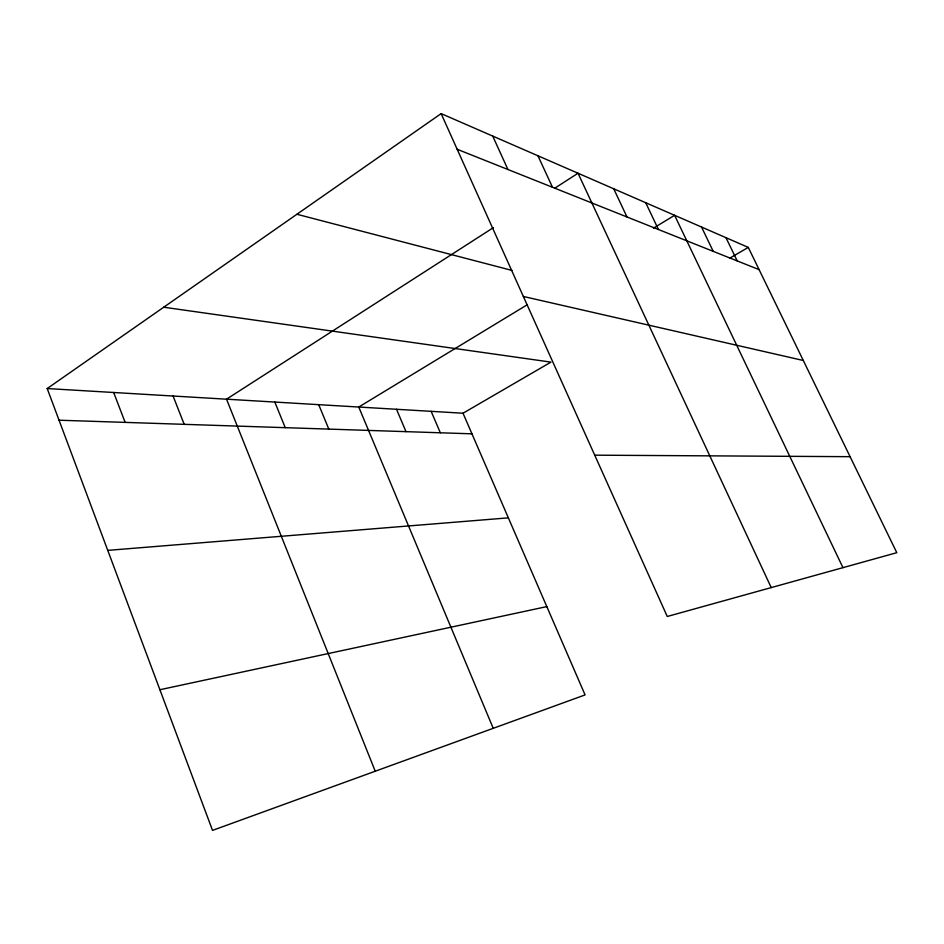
<?xml version="1.0" encoding="UTF-8"?>
<svg xmlns="http://www.w3.org/2000/svg" width="944" height="944" viewBox="0 0 944 944"><rect width="100%" height="100%" fill="white"/><g stroke="black" fill="none" stroke-linecap="round" stroke-linejoin="round"><path stroke-width="1.42" d="M47.2 388.55L463.02 413.224L585.079 694.914L212.53 830.39L47.2 388.55L441.131 113.61L748.285 247.399L896.8 552.688L667.266 616.491L441.131 113.61M493.488 227.575L226.525 399.182L375.228 771.224M554.812 188.163L578.023 173.236L771.224 587.593M527.472 304.617L358.767 407.029L493.228 728.32M653.425 228.165L674.606 215.303L842.957 567.651M463.02 413.224L550.942 362.118L163.725 307.213M729.57 258.278L748.285 247.399M159.89 689.734L546.812 606.603M107.746 550.376L508.368 517.855M594.732 455.173L850.096 456.684M59.047 420.21L471.953 433.827M523.365 296.475L803.297 360.49M296.912 214.264L511.99 270.421M457.167 149.27L759.106 269.642M725.983 237.687L737.217 260.922M701.534 227.032L713.227 251.352M645.731 202.736L658.44 229.51M613.718 188.788L626.981 216.967M537.962 155.784L552.488 187.266M492.697 136.066L507.943 169.507M431.148 411.324L440.341 432.789M396.515 409.271L406.003 431.656M318.718 404.657L328.807 429.107M274.822 402.05L285.241 427.667M173.082 396.02L184.186 424.328M113.669 392.492L125.139 422.381"/></g></svg>
